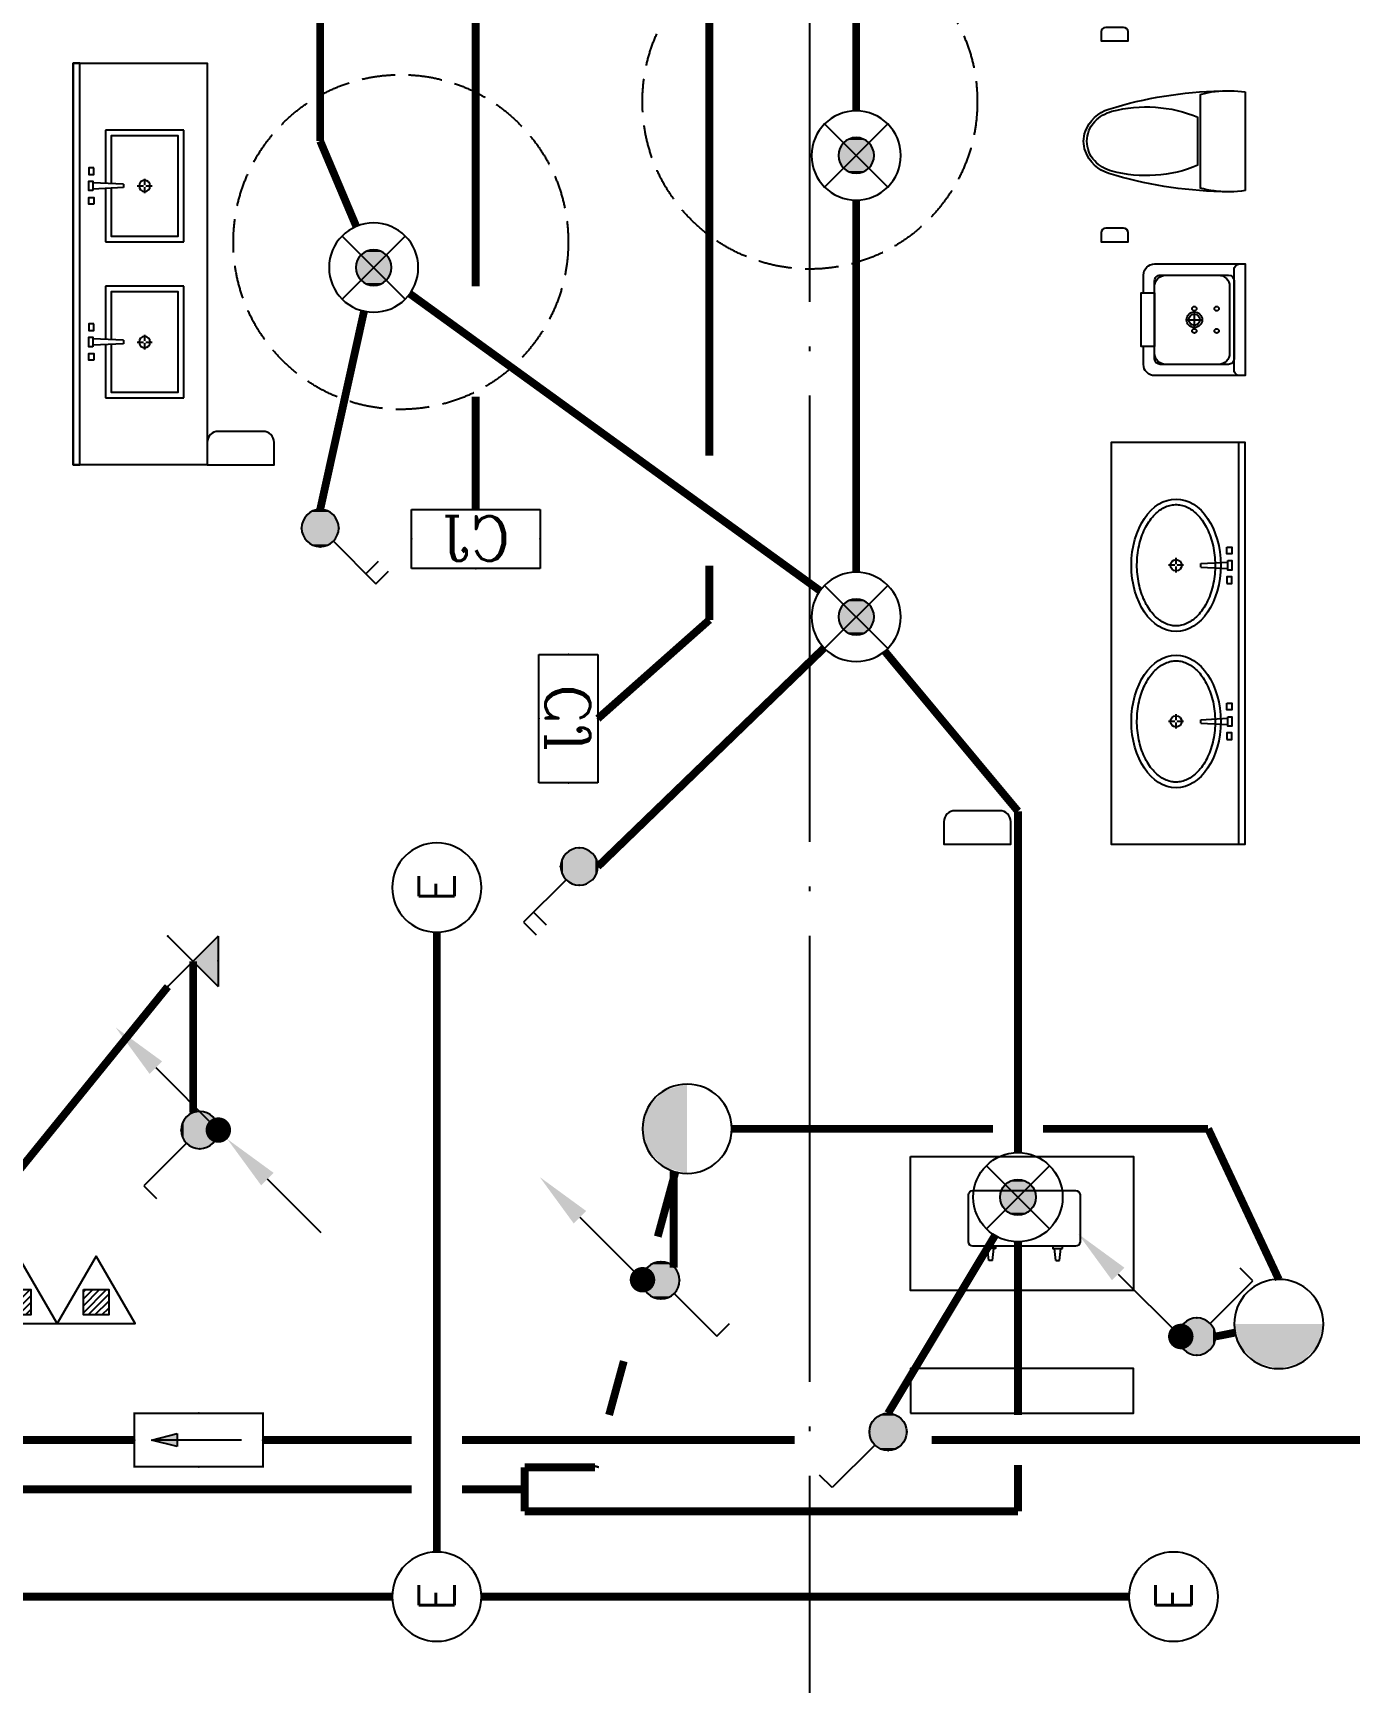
# Model space of a CAD drawing. Extents: x -2209072 to 495824, y -92434 to 572724.
# Drawn here: x 267532 to 273431, y 47391 to 54785 of the extents above; entities that cross this region are included whole.
import ezdxf
from ezdxf.enums import TextEntityAlignment as Align

# ---------------------------------------------------------------- set-up
doc = ezdxf.new("R2010")
doc.units = 0
doc.header["$LTSCALE"] = 1000
doc.header["$MEASUREMENT"] = 0
for name, pattern in [('DASH', [0.35, 0.25, -0.1]), ('X-104 6#7#平面$0$104-1112 结构$0$$AUDIT_BAD_LTYPE1', [0]), ('X-104 6#7#平面$0$DASH', [0.35, 0.25, -0.1]), ('X-104 6#7#平面$0$DOTE', [2.4200000000000004, 2, -0.2, 0.02, -0.2])]:
    doc.linetypes.add(name, pattern=pattern)
doc.layers.get('0').update_dxf_attribs({"linetype": 'CONTINUOUS'})
for name, color, linetype in [('EQUIP-照明', 3, 'CONTINUOUS'), ('LWIRE', 4, 'CONTINUOUS'), ('TEL_TEXT', 3, 'CONTINUOUS'), ('WIRE-应急', 2, 'DASH'), ('WIRE-照明', 1, 'CONTINUOUS'), ('X-104 6#7#平面$0$A-I_卫-洁具', 241, 'CONTINUOUS'), ('X-104 6#7#平面$0$A_AXIS-轴线', 36, 'X-104 6#7#平面$0$DOTE'), ('X-104 6#7#平面$0$DOOR_FIRE', 220, 'CONTINUOUS'), ('X-104 6#7#平面$0$EQUIP_消防-01', 7, 'CONTINUOUS')]:
    doc.layers.add(name, color=color, linetype=linetype)
doc.styles.add('_TEL_DIM', font='SIMPLEX', dxfattribs={"width": 0.8, "height": 3.5, "bigfont": 'HZTXT'})
doc.styles.add('COMPLEX', font='COMPLEX')
doc.styles.get("Standard").update_dxf_attribs({"font": 'gbenor.shx', "bigfont": 'gbcbig.shx'})

# ---------------------------------------------------------------- blocks, each defined once
blk = doc.blocks.new('X-104 6#7#平面$0$dsgdfg')
at = {"layer": 'X-104 6#7#平面$0$A_AXIS-轴线'}
blk.add_lwpolyline([(93000.00000000017, -4500.000000000786), (93000.00000000006, 60899.99999999913)], dxfattribs=at)
blk = doc.blocks.new('X-104 6#7#平面$0$meae')
for p, q in [((-215.039999999979, 0), (-243.7679999999818, 0)), ((-210, 5.039999999979045), (-210, 32.76000000000931)), ((-176.7359999999753, 0), (-204.9599999999627, 0)), ((-99.54815868195146, 8), (21.68149024352897, 14.3899337600451)), ((-99.54815868195146, -7.999999999941792), (-99.54815868195146, 8)), ((21.68149024352897, -14.3899337601033), (21.68149024352897, 14.3899337600451)), ((-210, -32.25599999999395), (-210, -5.039999999979045)), ((-99.54815868195146, -8.000000000058208), (21.68149024352897, -14.3899337601033))]:
    blk.add_line(p, q)
for points in [[(17.19145484233741, 81.35012003820157), (40, 81.35012003820157), (39.99999999994179, 51.35012003820157), (17.1914548422792, 51.35012003820157)], [(21.68149024352897, 21.35012003820157), (40, 21.35012003820157), (40, -21.35012003820157), (21.68149024352897, -21.35012003820157)], [(17.19145484233741, -81.35012003820157), (40, -81.35012003820157), (39.99999999994179, -51.35012003820157), (17.1914548422792, -51.35012003820157)]]:
    blk.add_lwpolyline(points, close=True)
at = {"const_width": 0.8399999999999999}
blk.add_lwpolyline([(-209.5800000000163, -0.1400000000139698, -0.9999999999999999), (-210.4199999999837, -0.1400000000139698, -0.9999999999999999)], format="xyb", close=True, dxfattribs=at)
blk.add_circle((-210, 0), 25.2)
blk.add_ellipse((-210, 0), major_axis=(0, -296.8388870928175), ratio=0.6737661697857759)
at = {"color": 8}
blk.add_open_spline([(-210, -271.838887092832), (-201.6286662275088, -271.838887092832), (-193.2556980797672, -270.8834744876949), (-176.5567826171755, -267.0318226981908), (-168.2292954665609, -264.1331208487391), (-151.7464247078751, -256.3412992825033), (-143.592075161112, -251.4461166422116), (-127.6688291439204, -239.6628589069005), (-119.9016611408442, -232.7743547918508), (-105.0053654383519, -217.100718463771), (-97.87740360945463, -208.3160983382841), (-84.50442564953119, -189.0367220979533), (-78.25994529254967, -178.5426552897552), (-66.86596525227651, -156.1005802754662), (-61.71665413689334, -144.1531549534993), (-52.68240508378949, -119.1104159536771), (-48.79751711455174, -106.0155586157343), (-42.41598126577446, -79.01830609660828), (-39.91934085072717, -65.11628590768669), (-36.39207964838715, -36.86706837144447), (-35.3614577781409, -22.5202054088586), (-34.79793056182098, 6.244822261855006), (-35.26502483320655, 20.66266644134885), (-37.68259151588427, 49.19399507466005), (-39.63306519814068, 63.30715293157846), (-44.95700291811954, 90.86129060061648), (-48.33046480413759, 104.3019146881416), (-56.39392556494568, 130.1611448710319), (-61.0838973345235, 142.5793309712317), (-71.62818411248736, 166.0733063118532), (-77.48238030000357, 177.1485642623738), (-90.15903716551838, 197.6798496269621), (-96.98112566315103, 207.1352148510632), (-111.3602107425686, 224.2113378457143), (-118.9163064261083, 231.8314545630128), (-134.510733252624, 245.1036245926516), (-142.547481424408, 250.7556368449004), (-158.868371842138, 260.0530890176306), (-167.1509793659789, 263.6999722997425), (-183.7976203592261, 269.0257272459567), (-192.162095878215, 270.7072330619558), (-208.8995512870024, 272.153067119536), (-217.2755150526064, 271.9185741905239), (-234.0031495776493, 269.526916392555), (-242.3573442720808, 267.3679324407713), (-258.9526960913208, 261.0731867576833), (-267.1936322519905, 256.9349128940958), (-283.3781850557425, 246.65468100406), (-291.3201072766096, 240.5117016318836), (-306.6623222918133, 226.2813428560039), (-314.0611830068519, 218.1942343084957), (-328.0653621423407, 200.2301868745126), (-334.6699371464783, 190.353927289194), (-346.859358667396, 169.044026111078), (-352.4439172392595, 157.6110181525), (-362.4072642970132, 133.476927122334), (-366.7859668953461, 120.7763437553076), (-374.1964356524404, 94.43610308453208), (-377.2281845823745, 80.79684587812517), (-381.8495765395346, 52.93462008907227), (-383.4392193020904, 38.71199739631265), (-385.1273327118251, 10.0537408667733), (-385.225804392132, -4.381569712015335), (-383.9285565786413, -33.08909023553133), (-382.5328362500295, -47.36097819061251), (-378.2902226594742, -75.36972922243876), (-375.4433290168527, -89.10625087702647), (-368.3874579074909, -115.6863969620317), (-364.1784936326439, -128.529630749661), (-354.5335200406262, -152.9902308470919), (-349.097582319926, -164.6071133053629), (-337.1786070214584, -186.3198765731067), (-330.6958189697471, -196.415140855941), (-316.9037533847149, -214.843760280055), (-309.5951420506462, -223.1764269854757), (-294.4000191528467, -237.9131964488188), (-286.5148495539906, -244.3169298697612), (-270.41386736813, -255.1213227973203), (-262.1997869724291, -259.5227866767091), (-245.6385630253353, -266.3373192788567), (-237.2919559226721, -268.7527736420161), (-222.6272707111784, -271.2949484957498), (-216.3134306632564, -271.838887092832), (-210, -271.838887092832)], degree=3, knots=[0, 0, 0, 0, 0.1541728099079682, 0.1541728099079682, 0.3083456198159364, 0.3083456198159364, 0.4625184297239047, 0.4625184297239047, 0.6166912396318729, 0.6166912396318729, 0.7708640495398411, 0.7708640495398411, 0.9250368594478093, 0.9250368594478093, 1.079209669355778, 1.079209669355778, 1.233382479263746, 1.233382479263746, 1.387555289171714, 1.387555289171714, 1.541728099079682, 1.541728099079682, 1.69590090898765, 1.69590090898765, 1.850073718895619, 1.850073718895619, 2.004246528803587, 2.004246528803587, 2.158419338711555, 2.158419338711555, 2.312592148619523, 2.312592148619523, 2.466764958527492, 2.466764958527492, 2.62093776843546, 2.62093776843546, 2.775110578343428, 2.775110578343428, 2.929283388251396, 2.929283388251396, 3.083456198159364, 3.083456198159364, 3.237629008067333, 3.237629008067333, 3.391801817975301, 3.391801817975301, 3.545974627883269, 3.545974627883269, 3.700147437791237, 3.700147437791237, 3.854320247699206, 3.854320247699206, 4.008493057607174, 4.008493057607174, 4.162665867515142, 4.162665867515142, 4.31683867742311, 4.31683867742311, 4.471011487331078, 4.471011487331078, 4.625184297239047, 4.625184297239047, 4.779357107147015, 4.779357107147015, 4.933529917054983, 4.933529917054983, 5.087702726962951, 5.087702726962951, 5.24187553687092, 5.24187553687092, 5.396048346778888, 5.396048346778888, 5.550221156686856, 5.550221156686856, 5.704393966594824, 5.704393966594824, 5.858566776502792, 5.858566776502792, 6.012739586410761, 6.012739586410761, 6.166912396318729, 6.166912396318729, 6.283185307179586, 6.283185307179586, 6.283185307179586, 6.283185307179586], dxfattribs=at)
blk = doc.blocks.new('X-104 6#7#平面$0$jhat')
for p, q in [((-395, -250.0000000000582), (-395, 249.9999999999418)), ((-395, 249.9999999999418), (-44.99999999994179, 249.9999999999418)), ((-44.99999999994179, 249.9999999999418), (-44.99999999994179, 11.73657725605881)), ((-219.9999999999418, 32.25599999987753), (-219.9999999999418, 5.03999999986263)), ((-124.8214514199644, 8.000000000058208), (11.68149024352897, 14.3899337601033)), ((-124.8214514199644, 7.999999999941792), (-124.8214514199644, -8.000000000058208)), ((11.68149024352897, 14.3899337601033), (11.68149024352897, -14.3899337601033)), ((-225.0399999999208, -1.164153218269348e-10), (-253.7679999999236, -1.164153218269348e-10)), ((-219.9999999999418, -5.040000000095461), (-219.9999999999418, -32.76000000012573)), ((-186.7359999999171, -1.164153218269348e-10), (-214.9599999999045, -1.164153218269348e-10)), ((-124.8214514199644, -8.000000000058208), (11.68149024352897, -14.3899337601033)), ((-44.99999999994179, -12.38077738613356), (-44.99999999994179, -250.0000000000582)), ((-44.99999999994179, -250.0000000000582), (-395, -250.0000000000582))]:
    blk.add_line(p, q)
at = {"color": 8}
blk.add_lwpolyline([(-69.99999999994179, -11.06304409715813), (-69.99999999994179, -225.0000000000582), (-370, -225.0000000000582), (-370, 224.9999999999418), (-69.99999999994179, 224.9999999999418), (-69.99999999994179, 10.56628493819153)], dxfattribs=at)
for points in [[(7.191454842337407, 81.35012003820157), (30, 81.35012003820157), (30, 51.35012003820157), (7.191454842337407, 51.35012003820157)], [(11.68149024352897, -21.35012003820157), (30, -21.35012003820157), (30, 21.35012003820157), (11.68149024352897, 21.35012003820157)], [(7.191454842337407, -81.35012003820157), (30, -81.35012003820157), (30, -51.35012003820157), (7.191454842337407, -51.35012003820157)]]:
    blk.add_lwpolyline(points, close=True)
at = {"ltscale": 1000, "const_width": 0.8399999999999999}
blk.add_lwpolyline([(-219.5799999999581, 0.1399999998975545, 0.9999999999999999), (-220.4199999999255, 0.1399999998975545, 0.9999999999999999)], format="xyb", close=True, dxfattribs=at)
blk.add_circle((-219.9999999999418, -1.164153218269348e-10), 25.2)
blk = doc.blocks.new('X-104 6#7#平面$0$hgfasg')
for p, q in [((-209.53125, 202.5), (209.53125, 202.5)), ((107.6506163835293, 211.7636099999945), (-107.650638883526, 211.7636099999945)), ((-220.78125, 0), (220.78125, 0))]:
    blk.add_line(p, q)
blk.add_lwpolyline([(-209.53125, 202.5), (-220.9312574999931, 151.5815775000083), (-226.3893074999942, 102.226364999995), (-226.3893074999942, 50.1765075000003), (-220.78125, 0)])
for centre, radius, start, end in [((12.18639293921296, 562.4982811024092), 163.5812782416205, 110.4523908064364, 162.7522599272803), ((23.26483596065373, 555.5449209055951), 162.7261878014058, 133.1457353983645, 165.2214349415254), ((-1.124999835155904e-05, 580.3665348804789), 128.7061108459815, 46.85426460163555, 133.1457353983645), ((0, 595.1750179040682), 128.7061108459815, 69.54760919356356, 110.4523908064364), ((-12.18639293921296, 562.4982811024092), 163.5812782416205, 17.24774007271973, 69.54760919356356), ((-23.26485846065043, 555.5449209055951), 162.7261878014058, 14.77856505847465, 46.85426460163555), ((1596.893304158017, 70.5022373952088), 1822.905267548176, 162.7522599272803, 178.7776319832778), ((448.2021256943117, 443.44170022248), 602.2018211347165, 165.2214349415254, 202.6262561226716), ((-448.2021481943084, 443.44170022248), 602.2018211347165, 337.3737438773284, 14.77856505847465), ((-1596.893304158017, 70.5022373952088), 1822.905267548176, 1.222368016722242, 17.24774007271973), ((-236.25, 76.1718824999989), 463.3354349999999, 7.739946000358616, 15.82198200030497), ((-236.25, 76.1718824999989), 463.3354349999999, 350.5376780003206, 7.739946000358616)]:
    blk.add_arc(centre, radius, start, end)
blk = doc.blocks.new('X-104 6#7#平面$0$hgfd')
at = {"color": 8}
for p, q in [((-38.49999971458601, 228.000000048185), (38.50000028541399, 227.9999999518077)), ((3.335953806526959e-07, 266.5000000000036), (2.372253220528364e-07, 189.5000000000036))]:
    blk.add_line(p, q, dxfattribs=at)
for points in [[(250, -3.504792402964085e-07), (-249.9999999999927, 3.504792402964085e-07), (-249.9999994917889, 406.0000003504792, -0.4142135623732199), (-199.9999994292011, 456.0000002878987), (-119.9999994292084, 456.0000001877597), (-119.9999994166865, 466.000000187767), (120.0000005833208, 465.9999998122548), (120.0000005708062, 455.9999998122548), (200.000000570777, 455.9999997121158, -0.414213562372991), (250.0000005081893, 405.9999996495353)], [(175.000000062566, 49.99999974339516), (-174.9999999374049, 50.00000025659756, -0.4142135623730927), (-199.9999999061183, 75.00000028789145), (-199.9999995230974, 381.0000002878987, -0.414213562373095), (-174.9999994917962, 406.0000002565976), (175.0000005082111, 405.9999997434024, -0.4142135623731322), (200.0000004769245, 380.9999997121085), (200.0000000938744, 74.99999971210127, -0.4142135623730573)], [(250, -3.504792402964085e-07), (-249.9999999999927, 3.504792402964085e-07), (-249.9999999686988, 25.00000035048652, -0.4142135623730971), (-224.9999999373977, 50.00000031918535), (225.0000000625878, 49.99999968082193, -0.4142135623730932), (250.0000000313012, 24.99999964952804)]]:
    blk.add_lwpolyline(points, format="xyb", close=True)
blk.add_lwpolyline([(120.0000005708062, 455.9999998122548), (200.000000570777, 455.9999997121158, -0.414213562373095), (250.0000005081893, 405.9999996495353), (250, -3.504792402964085e-07), (-249.9999999999927, 3.504792402964085e-07), (-249.9999994917889, 406.0000003504792, -0.4142135623730929), (-199.9999994292011, 456.0000002878987), (-119.9999994292084, 456.0000001877597)], format="xyb")
blk.add_lwpolyline([(120.0000005082184, 405.9999998122476), (-119.9999994917889, 406.0000001877524), (-119.9999994166865, 466.000000187767), (120.0000005833208, 465.9999998122548)], close=True)
blk.add_lwpolyline([(150.0000000876389, 69.99999977469633), (-149.9999999123756, 70.00000022531094, -0.4142135623730976), (-199.9999998497879, 120.0000002878915), (-199.9999995543913, 356.0000002878842, -0.414213562373095), (-149.9999994918035, 406.0000002253037), (150.0000005081965, 405.9999997746963, -0.414213562373095), (200.0000004456087, 355.9999997121085), (200.0000001502194, 119.9999997121231, -0.4142135623731096)], format="xyb", close=True, dxfattribs=at)
for centre, radius in [((-49.99999971457146, 228.0000000625914), 10), ((2.854139893315732e-07, 228.0000000000036), 35), ((50.00000028542127, 227.9999999374159), 10), ((-49.99999983975431, 128.0000000625841), 10), ((50.00000016025297, 127.9999999374159), 10)]:
    blk.add_circle(centre, radius)
blk.add_circle((2.854139893315732e-07, 228.0000000000036), 25, dxfattribs=at)
blk = doc.blocks.new('X-104 6#7#平面$0$dsgfgfhh')
at = {"layer": 'X-104 6#7#平面$0$A-I_卫-洁具', "ltscale": 0.1}
for p, q in [((-2448.20686675451, 685.0607550606146), (-2454.596800514555, 738.826921490232)), ((-2425.816932994465, 738.826921490232), (-2454.596800514555, 738.826921490232)), ((-2432.206866754626, 685.0607550606146), (-2448.20686675451, 685.0607550606146)), ((-2432.20686675451, 685.0607550606146), (-2425.816932994465, 738.826921490232)), ((-2148.206866754626, 685.0607550606146), (-2154.596800514671, 738.826921490232)), ((-2154.596800514671, 738.826921490232), (-2125.816932994465, 738.826921490232)), ((-2148.20686675451, 685.0607550606146), (-2132.20686675451, 685.0607550606146)), ((-2132.20686675451, 685.0607550606146), (-2125.816932994465, 738.826921490232))]:
    blk.add_line(p, q, dxfattribs=at)
for points in [[(-6550.000237298373, 4250.004358018989), (-6550.000311171811, 6050.004329865798), (-5950.000311171694, 6050.004329865682), (-5950.000237298431, 4250.004358018989)], [(-1300.000025789835, 2550.000171979947), (-1300.000025789894, 4350.000171979947), (-1900.000025789777, 4350.000171979947), (-1900.000025789777, 2550.000171979947)], [(-2800.000156680064, 1150.000196046043), (-1800.000172046653, 1150.000196046043), (-1800.000172046653, 549.9998735457411), (-2800.000156680064, 549.9998735457411)], [(-2461.55698679277, 738.826921490232), (-2461.55698679277, 747.9861763684676), (-2418.856746716367, 747.9861763684676), (-2418.856746716367, 738.826921490232)], [(-2118.856746716367, 738.826921490232), (-2118.856746716367, 747.9861763684676), (-2161.55698679277, 747.9861763684676), (-2161.55698679277, 738.826921490232)]]:
    blk.add_lwpolyline(points, close=True, dxfattribs=at)
blk.add_lwpolyline([(-2040.20686675451, 977.9861763684676), (-2040.20686675451, 767.9861763684676, -0.414213562373095), (-2060.20686675451, 747.9861763684676), (-2520.20686675451, 747.9861763684676, -0.4142135623731127), (-2540.20686675451, 767.9861763684676), (-2540.20686675451, 977.9861763684676, -0.4142135623730765), (-2520.20686675451, 997.9861763684676), (-2060.20686675451, 997.9861763684676, -0.414213562373095)], format="xyb", close=True, dxfattribs=at)
at = {"layer": 'X-104 6#7#平面$0$A-I_卫-洁具', "linetype": 'X-104 6#7#平面$0$DASH', "ltscale": 0.6}
for centre in [(-3250.154607676086, 5877.158475560915), (-5082.537825375795, 5248.356495446002)]:
    blk.add_circle(centre, 750, dxfattribs=at)
at = {"layer": 'X-104 6#7#平面$0$DOOR_FIRE'}
blk.add_lwpolyline([(-2800.000188842881, -0.0002225215794169344), (-1800.00018884259, -0.0002258776730741374), (-1800.00018884259, 199.9996849553427), (-2800.000188842881, 199.9996883114363)], close=True, dxfattribs=at)
at = {"layer": 'X-104 6#7#平面$0$A-I_卫-洁具', "ltscale": 0.1, "extrusion": (0, 0, -1), "zscale": -1, "rotation": 270}
blk.add_blockref('X-104 6#7#平面$0$hgfasg', (1300.000100816134, 5700.000036027915), dxfattribs=at)
at = {"layer": 'X-104 6#7#平面$0$A-I_卫-洁具', "ltscale": 0.1, "extrusion": (0, 0, -1), "zscale": -1}
for p in [(6450.000136203016, 5500.004343942273), (6450.000136203191, 4800.004343942281)]:
    blk.add_blockref('X-104 6#7#平面$0$jhat', p, dxfattribs=at)
at = {"layer": 'X-104 6#7#平面$0$A-I_卫-洁具', "ltscale": 0.1, "rotation": 90}
blk.add_blockref('X-104 6#7#平面$0$hgfd', (-1300.000140027259, 4900.000182804768), dxfattribs=at)
at = {"layer": 'X-104 6#7#平面$0$A-I_卫-洁具', "ltscale": 0.1}
for p in [(-1400.000025789777, 3800.000171979715), (-1400.000027219299, 3100.000171979715)]:
    blk.add_blockref('X-104 6#7#平面$0$meae', p, dxfattribs=at)
blk = doc.blocks.new('X-104 6#7#平面$0$fdsgfdggg')
at = {"layer": 'X-104 6#7#平面$0$A-I_卫-洁具'}
for points in [[(5309.999894364882, 5539.997910926817), (5389.999894364882, 5539.997910926817, 0.414213562373095), (5409.999894364882, 5559.997910926817), (5409.999894364882, 5599.997910926817), (5289.999894364882, 5599.997910926817), (5289.999894364882, 5559.997910926817, 0.414213562373095)], [(545.0000492961299, 4559.999865598511), (625.0000492961299, 4559.999865598511, -0.414213562373095), (645.0000492961299, 4539.999865598511), (645.0000492961299, 4499.999865598511), (525.0000492961299, 4499.999865598511), (525.0000492961299, 4539.999865598511, -0.414213562373095)], [(545.0000492962172, 3659.999865598409), (625.0000492962172, 3659.999865598409, -0.414213562373095), (645.0000492962172, 3639.999865598409), (645.0000492962172, 3599.999865598409), (525.0000492962172, 3599.999865598409), (525.0000492962172, 3639.999865598409, -0.414213562373095)], [(545.0000492961299, 2759.999865598409), (625.0000492961299, 2759.999865598409, -0.414213562373095), (645.0000492961299, 2739.999865598409), (645.0000492961299, 2699.999865598409), (525.0000492961299, 2699.999865598409), (525.0000492961299, 2739.999865598409, -0.414213562373095)], [(4400.000074134223, 1850.000376761425), (4600.000074134223, 1850.000376761425, -0.414213562373095), (4650.000074134223, 1800.000376761425), (4650.000074134223, 1700.000376761425), (4350.000074134223, 1700.000376761425), (4350.000074134223, 1800.000376761425, -0.414213562373095)], [(1099.999999999942, 150.0000085766478), (1299.999999999942, 150.0000085766478, -0.414213562373095), (1349.999999999942, 100.0000085766478), (1349.999999999942, 8.576647815061733e-06), (1049.999999999942, 8.576647815061733e-06), (1049.999999999942, 100.0000085766478, -0.414213562373095)]]:
    blk.add_lwpolyline(points, format="xyb", close=True, dxfattribs=at)
for points in [[(5250.000711694207, 3500.000447229198), (5249.999969860582, 1700.000124553588), (5219.999969860582, 1700.000124553588), (5219.999969860233, 3500.000514869193), (5250.000711694207, 3500.000515260253)], [(30.00089156112153, 1800.000322675609), (30.00014972749705, 0), (0.0001497274970461149, 0), (0.0001497271478001494, 1800.000390315603), (30.00089156112153, 1800.000390706668)]]:
    blk.add_lwpolyline(points, dxfattribs=at)
blk = doc.blocks.new('X-104 6#7#平面$0$$TWTSYS$00000546')
h = blk.add_hatch()
h.set_pattern_fill('ANSI31', color=256, scale=200, style=0)
h.set_pattern_definition([(45, (-38543.80223862439, -6670.830405693208), (-17.67766952966369, 17.67766952966369), [])])
h.paths.add_polyline_path([(-64.92232553117356, 173.7449990885525), (64.922325531159, 173.7449990885525), (64.922325531159, 43.90034802621994), (-64.92232553117356, 43.90034802621994)])
for points in [[(0, 343.6163707387423), (-198.3870041439732, 0), (198.3870041439732, 0)], [(-64.92232553117356, 173.7449990885525), (64.922325531159, 173.7449990885525), (64.922325531159, 43.90034802621994), (-64.92232553117356, 43.90034802621994)]]:
    blk.add_lwpolyline(points, close=True)
blk = doc.blocks.new('X-104 6#7#平面$0$灭火器2')
at = {"layer": 'X-104 6#7#平面$0$EQUIP_消防-01', "xscale": 0.88, "yscale": 0.88, "zscale": 0.88, "rotation": 90}
for p in [(-4049632.307172487, -27063.59765158896), (-4049632.307172487, -27412.75877888245)]:
    blk.add_blockref('X-104 6#7#平面$0$$TWTSYS$00000546', p, dxfattribs=at)
blk = doc.blocks.new('X-104 6#7#平面$0$A$C61334207')
at = {"layer": 'X-104 6#7#平面$0$EQUIP_消防-01', "rotation": 270}
blk.add_blockref('X-104 6#7#平面$0$灭火器2', (294877.9300715579, -4000630.450769806), dxfattribs=at)
blk = doc.blocks.new('X-104 6#7#平面')
at = {"linetype": 'X-104 6#7#平面$0$104-1112 结构$0$$AUDIT_BAD_LTYPE1'}
blk.add_blockref('X-104 6#7#平面$0$A$C61334207', (0.116014253123808, 0.1160142530073927), dxfattribs=at)
for name, p in [('X-104 6#7#平面$0$dsgdfg', (178011.914329992, 0.1160142396247388)), ('X-104 6#7#平面$0$dsgfgfhh', (274261.9143709079, 48600.11712818479))]:
    blk.add_blockref(name, p)
at = {"xscale": -1}
blk.add_blockref('X-104 6#7#平面$0$fdsgfdggg', (272961.914352774, 51150.11730016473), dxfattribs=at)
blk = doc.blocks.new('$equip$00001838')
blk.add_circle((0, 0), 0.5)
at = {"color": 7, "style": '_TEL_DIM'}
blk.add_attdef('$TEXT$', text='', height=0.4, dxfattribs=at).set_placement((0, 0), align=Align.MIDDLE_CENTER)
at = {"color": 7, "style": '_TEL_DIM', "flags": 1}
blk.add_attdef('A', text='', height=2e-05, dxfattribs=at).set_placement((0, 0), align=Align.MIDDLE_CENTER)
blk = doc.blocks.new('$equip$00001154')
for p, q in [((0, 0.2828427124768496), (0, -0.2828427124768496)), ((0, 0.2828427124768496), (0.5656854249500611, -0.2828427124768496)), ((0.5656854249500611, 0.2828427124768496), (0, -0.2828427124768496))]:
    blk.add_line(p, q)
for p in [(0.5656854249500611, 0.2828427124768496), (0, 0.004449836778803729), (0.2828427124732116, 0), (0.5656854249500611, -0.2828427124768496)]:
    blk.add_point(p)
blk.add_solid([(0, -0.2828427124768496), (0.2828427124732116, 0), (0, 0.2828427124768496)])
at = {"layer": 'TEL_TEXT', "style": '_TEL_DIM', "flags": 1}
blk.add_attdef('A', text='', height=2e-05, dxfattribs=at).set_placement((0, 0), align=Align.MIDDLE_CENTER)
blk = doc.blocks.new('$equip$00001962')
for p, q in [((0.1473139127519971, 0.3556472460822988), (0.625000000003638, 0.8333333333339397)), ((0.625000000003638, 0.8333333333339397), (0.7664213562420628, 0.6919119770955149))]:
    blk.add_line(p, q)
blk.add_circle((3.637978807091713e-12, 0.2083333333339397), 0.2083333333334168)
for p in [(1.091393642127514e-11, 0.4166666666660603), (-0.2083333333284827, 0.2083333333375776), (0.2083333333393966, 0.2083333333375776), (1.091393642127514e-11, 0)]:
    blk.add_point(p)
for points in [[(-0.1041666666642413, 0.3887552924552438), (0.1041666666715173, 0.3887552924552438), (-0.1804219591176661, 0.312500000001819), (0.1804219591249421, 0.312500000001819)], [(3.637978807091713e-12, 0.4166666666660603), (3.637978807091713e-12, 0.4166666666660603), (-0.1041666666642413, 0.3887552924552438), (0.1041666666715173, 0.3887552924552438)], [(-0.1804219591176661, 0.312500000001819), (0.1804219591249421, 0.312500000001819), (-0.2083333333284827, 0.2083333333339397), (0.2083333333357587, 0.2083333333339397)], [(-0.1804219591176661, 0.1041666666660603), (0.1804219591249421, 0.1041666666660603), (-0.2083333333284827, 0.2083333333339397), (0.2083333333357587, 0.2083333333339397)], [(-0.1041666666642413, 0.02791137421263556), (0.1041666666715173, 0.02791137421263556), (-0.1804219591176661, 0.1041666666660603), (0.1804219591249421, 0.1041666666660603)], [(3.637978807091713e-12, 1.818989403545856e-12), (3.637978807091713e-12, 1.818989403545856e-12), (-0.1041666666642413, 0.02791137421263556), (0.1041666666715173, 0.02791137421263556)]]:
    blk.add_solid(points)
at = {"layer": 'TEL_TEXT', "style": '_TEL_DIM', "flags": 1}
blk.add_attdef('A', text='', height=2e-05, dxfattribs=at).set_placement((0, 0), align=Align.MIDDLE_CENTER)
blk = doc.blocks.new('$equip$00001151')
blk.add_circle((0, 0.5), 0.5)
for points in [[(0.4330127085668209, 0.2500000115614966), (-0.4330126952190767, 0.2499999884385034), (0.5, 0.5000000133477442), (-0.5, 0.4999999866522558)], [(0.2500000115578587, 0.0669873047809233), (-0.2499999884421413, 0.06698729143317905), (0.4330127085668209, 0.2500000115614966), (-0.4330126952190767, 0.2499999884385034)], [(1.334774424321949e-08, 0), (1.334774424321949e-08, 0), (0.2500000115578587, 0.0669873047809233), (-0.2499999884421413, 0.06698729143317905)]]:
    blk.add_solid(points)
at = {"flags": 9}
blk.add_attdef('A', (0, 0), '', height=2e-05, dxfattribs=at)
blk = doc.blocks.new('$TelecSys$00000079')
for p, q in [((0.7000000000007276, 0.7000000000007276), (0, 0)), ((0.1041666666678793, 0.1041666666660603), (0.1041666666678793, 0.1041666666660603)), ((-0.1041666666678793, -0.1041666666660603), (-0.1041666666678793, -0.1041666666660603))]:
    blk.add_line(p, q)
at = {"const_width": 0.1425}
blk.add_lwpolyline([(-0.07125000000087311, 0, 1), (0.07125000000087311, 0, 1)], format="xyb", close=True, dxfattribs=at)
blk.add_solid([(0.6300000000010186, 0.7700000000004366), (0.7700000000004366, 0.6299999999991996), (1.150000000001455, 1.149999999999636)])
at = {"width": 0.8, "flags": 9}
blk.add_attdef('A', (0, 0), '', height=2e-05, dxfattribs=at)
blk = doc.blocks.new('$TelecSys$00000081')
for p, q in [((0.1041666666678793, 0.1041666666660603), (0.1041666666678793, 0.1041666666660603)), ((-0.1041666666678793, -0.1041666666660603), (-0.1041666666678793, -0.1041666666660603)), ((-1.150000000001455, -1.149999999999636), (-0.5499999999992724, -0.5499999999992724))]:
    blk.add_line(p, q)
at = {"const_width": 0.1425}
blk.add_lwpolyline([(0.07125000000087311, 0, 1), (-0.07125000000087311, 0, 1)], format="xyb", close=True, dxfattribs=at)
blk.add_solid([(-0.6199999999989814, -0.4799999999995634), (-0.4799999999995634, -0.6200000000008004), (-0.09999999999854481, -0.1000000000003638)])
at = {"width": 0.8, "flags": 9}
blk.add_attdef('A', (0, 0), '', height=2e-05, rotation=180, dxfattribs=at)
blk = doc.blocks.new('$equip$00002540')
blk.add_hatch(color=256).paths.add_polyline_path([(0.2400000000016007, 0.3720000000030268), (0.2400000000016007, 0.2280000000064319), (0.5280000000020664, 0.3000000000029104)])
for p, q in [((-0.7199999999975262, 0.6000000000058208), (-0.7199999999975262, 0)), ((0.7199999999975262, 0.6000000000058208), (-0.7199999999975262, 0.6000000000058208)), ((0.7199999999975262, 0), (0.7199999999975262, 0.6000000000058208)), ((0.2400000000016007, 0.3720000000030268), (0.2400000000016007, 0.2280000000064319)), ((0.5280000000020664, 0.3000000000029104), (0.2400000000016007, 0.3720000000030268)), ((0.2400000000016007, 0.2280000000064319), (0.5280000000020664, 0.3000000000029104)), ((-0.7199999999975262, 0), (0.7199999999975262, 0))]:
    blk.add_line(p, q)
at = {"color": 7}
blk.add_line((-0.4800000000032014, 0.3000000000029104), (0.4800000000032014, 0.3000000000029104), dxfattribs=at)
at = {"const_width": 0.02}
blk.add_lwpolyline([(-0.7199999999975262, 0.6000000000058208), (-0.7199999999975262, 0), (0.7199999999975262, 0), (0.7199999999975262, 0.6000000000058208), (-0.7199999999975262, 0.6000000000058208), (-0.7199999999975262, 0)], dxfattribs=at)
for p in [(0, 0.6000000000058208), (-0.7199999999975262, 0.3000000000029104), (0.7199999999975262, 0.3000000000029104), (0, 0)]:
    blk.add_point(p)
at = {"color": 7, "style": '_TEL_DIM', "flags": 1}
blk.add_attdef('A', text='', height=2e-05, dxfattribs=at).set_placement((0, 0), align=Align.MIDDLE_CENTER)
blk = doc.blocks.new('$equip$00001149')
for p, q in [((-0.353553390592424, 0.353553390592424), (0.353553390592424, -0.353553390592424)), ((0.353553390592424, 0.353553390592424), (-0.353553390592424, -0.353553390592424))]:
    blk.add_line(p, q)
for radius in [0.5, 0.2]:
    blk.add_circle((0, 0), radius)
for points in [[(0, 0.2000000000007276), (0, 0.2000000000007276), (-0.09999999999854481, 0.1732050807586347), (0.09999999999854481, 0.1732050807586347)], [(-0.1732050807586347, 0.09999999999854481), (0.1732050807586347, 0.09999999999854481), (-0.2000000000007276, 0), (0.2000000000007276, 0)], [(-0.1732050807586347, -0.09999999999854481), (0.1732050807586347, -0.09999999999854481), (-0.2000000000007276, 0), (0.2000000000007276, 0)], [(-0.09999999999854481, 0.1732050807586347), (0.09999999999854481, 0.1732050807586347), (-0.1732050807586347, 0.09999999999854481), (0.1732050807586347, 0.09999999999854481)], [(-0.09999999999854481, -0.1732050807586347), (0.09999999999854481, -0.1732050807586347), (-0.1732050807586347, -0.09999999999854481), (0.1732050807586347, -0.09999999999854481)], [(0, -0.2000000000007276), (0, -0.2000000000007276), (-0.09999999999854481, -0.1732050807586347), (0.09999999999854481, -0.1732050807586347)]]:
    blk.add_solid(points)
at = {"flags": 9}
blk.add_attdef('A', (0, 0), '', height=2e-05, dxfattribs=at)
blk = doc.blocks.new('$equip$00001963')
for p, q in [((0.1473139127447212, 0.3556472460822988), (0.624999999996362, 0.8333333333339397)), ((0.624999999996362, 0.8333333333339397), (0.7664213562347868, 0.6919119770955149)), ((0.5118629150056222, 0.7201962483431998), (0.653284271244047, 0.578774892108413))]:
    blk.add_line(p, q)
blk.add_circle((-3.637978807091713e-12, 0.2083333333339397), 0.2083333333334168)
for p in [(0, 0.4166666666660603), (-0.2083333333393966, 0.2083333333375776), (0.2083333333284827, 0.2083333333375776), (0, 0)]:
    blk.add_point(p)
for points in [[(-0.1041666666715173, 0.3887552924552438), (0.1041666666642413, 0.3887552924552438), (-0.1804219591249421, 0.312500000001819), (0.1804219591176661, 0.312500000001819)], [(-3.637978807091713e-12, 0.4166666666660603), (-3.637978807091713e-12, 0.4166666666660603), (-0.1041666666715173, 0.3887552924552438), (0.1041666666642413, 0.3887552924552438)], [(-0.1804219591249421, 0.312500000001819), (0.1804219591176661, 0.312500000001819), (-0.2083333333357587, 0.2083333333339397), (0.2083333333284827, 0.2083333333339397)], [(-0.1804219591249421, 0.1041666666660603), (0.1804219591176661, 0.1041666666660603), (-0.2083333333357587, 0.2083333333339397), (0.2083333333284827, 0.2083333333339397)], [(-0.1041666666715173, 0.02791137421263556), (0.1041666666642413, 0.02791137421263556), (-0.1804219591249421, 0.1041666666660603), (0.1804219591176661, 0.1041666666660603)], [(-3.637978807091713e-12, 1.818989403545856e-12), (-3.637978807091713e-12, 1.818989403545856e-12), (-0.1041666666715173, 0.02791137421263556), (0.1041666666642413, 0.02791137421263556)]]:
    blk.add_solid(points)
at = {"layer": 'TEL_TEXT', "style": '_TEL_DIM', "flags": 1}
blk.add_attdef('A', text='', height=2e-05, dxfattribs=at).set_placement((0, 0), align=Align.MIDDLE_CENTER)
blk = doc.blocks.new('$equip_U$00000198(HT0843)')
for p, q in [((0.7200000000011642, 0.6599999999998545), (-0.7199999999938882, 0.6599999999998545)), ((-0.7199999999938882, 0.6599999999998545), (-0.7199999999938882, 0)), ((0.7200000000011642, 0), (0.7200000000011642, 0.6599999999998545)), ((-0.7199999999938882, 0), (0.7200000000011642, 0))]:
    blk.add_line(p, q)
for p in [(0, 0.6599999999998545), (-0.7199999999938882, 0.3299999999999272), (0.7200000000011642, 0.3299999999999272), (0, 0)]:
    blk.add_point(p)
at = {"style": 'COMPLEX'}
blk.add_text('CJ', height=0.5, dxfattribs=at).set_placement((-0.3897338216847857, 0.08468310433636361))
at = {"color": 7, "style": '_TEL_DIM', "flags": 1}
blk.add_attdef('A', text='', height=2.5e-05, dxfattribs=at).set_placement((0, 0), align=Align.MIDDLE_CENTER)

msp = doc.modelspace()

# ---------------------------------------------------------------- linework, layer by layer
at = {"layer": 'WIRE-应急', "linetype": 'DASH', "const_width": 35}
for points in [[(269340.532922728, 47978.1485317099), (269340.532922728, 50755.59635478471)], [(267986.0173868211, 48479.96628160068), (260692.0174621575, 48479.96628160068)], [(268562.0173868191, 48479.96628160068), (269228.0329227279, 48479.96628160061)], [(269453.0329227279, 48479.96628160061), (270942.9487523109, 48479.96628160061)], [(271557.8506321401, 48479.96628160061), (274393.8595357896, 48479.96628160066)], [(269140.532922728, 47778.1485317099), (264540.532922728, 47778.1485317099)], [(272440.532922728, 47778.1485317099), (269540.532922728, 47778.1485317099)]]:
    msp.add_lwpolyline(points, dxfattribs=at)
at = {"layer": 'WIRE-应急', "linetype": 'DASH', "const_width": 35, "elevation": 100}
for points in [[(268248.8802706749, 50624.96652305018), (268248.8802706749, 49946.80240983529)], [(268135.7431856846, 50511.8294380598), (266912.0175887484, 48999.96605727202)]]:
    msp.add_lwpolyline(points, dxfattribs=at)
at = {"layer": 'WIRE-照明', "linetype": 'Continuous', "const_width": 35}
for points in [[(269514.9988357741, 53649.82515802613), (269514.9988357731, 56749.96607441695)], [(268818.2309221193, 56120.39555031065), (268818.2309221193, 54301.20775797067)], [(271219.2671172681, 56120.39555031065), (271219.2671172681, 54436.44486700142)], [(270561.4895058895, 55849.16123550936), (270561.4895058895, 52891.883596252)], [(268818.2309221193, 54301.20775797067), (268979.9886706179, 53918.24645223535)], [(271219.2671172681, 54036.44486700142), (271219.2671172681, 52368.52846279371)], [(269219.7870689331, 53616.69142673515), (271057.2888384009, 52285.84443432029)], [(268818.2305960335, 52649.96653473845), (269014.6492939986, 53538.71976962331)], [(269514.9988357745, 52649.96649661917), (269514.9988357743, 53155.93177578062)], [(270561.4895058895, 52397.9902140066), (270561.4895058895, 52155.13591702597)], [(270561.4895058895, 52155.13591702597), (270062.0173559847, 51712.74253295332)], [(270062.0173395476, 51049.96637067117), (271075.4624444112, 52029.53128273408)], [(271943.7628163021, 51297.61389259792), (271347.1719999358, 52014.77430515965)], [(271943.7628163021, 49768.05008290226), (271943.7628163021, 51297.61389259792)], [(270662.0173228019, 49874.96637035489), (271831.2628163024, 49874.96637035481)], [(272056.2628163024, 49874.96637035481), (272795.7738466855, 49874.96637035489)], [(272795.7738466855, 49874.96637035489), (273112.0172483547, 49199.96617476421)], [(270330.3156970412, 49391.71576284242), (270409.4287761872, 49682.00408190204)], [(270401.6379436832, 49252.80015066724), (270401.6379436832, 49684.29825404478)], [(271362.0172948039, 48599.96581573489), (271840.7471595771, 49396.62145498519)], [(271943.7628163021, 49368.05008290226), (271943.7628163019, 48592.46628160077)], [(272915.8117172041, 48961.19260714563), (272828.6839761603, 48943.97467583145)], [(270112.4940235005, 48592.46628160053), (270178.1515670848, 48833.38242551027)], [(269734.2664768431, 48357.97240353662), (269734.2664768431, 48160.71022480221)], [(269734.2664768431, 48357.97240353662), (270048.5867578048, 48357.97240353662)], [(270048.5867578048, 48357.97240353662), (270051.1741506737, 48367.46628160053)], [(271943.7628163019, 48367.46628160077), (271943.7628163022, 48160.71022480221)], [(264453.0329227284, 48259.34131416941), (269228.0329227279, 48259.34131416942)], [(269453.0329227279, 48259.34131416942), (269734.2664768431, 48259.34131416942)], [(269734.2664768431, 48160.71022480221), (271943.7628163022, 48160.71022480221)]]:
    msp.add_lwpolyline(points, dxfattribs=at)

# ---------------------------------------------------------------- block references
msp.add_blockref('X-104 6#7#平面', (0, 0))
at = {"layer": 'EQUIP-照明', "yscale": 400, "zscale": 400}
for name, p, xscale in [('$equip$00001149', (271219.2671172681, 54236.44486700142), -400), ('$equip$00001149', (269057.8087900659, 53734.00739826173), -400), ('$equip_U$00000198(HT0843)', (269514.9988357745, 52385.96649661923), -400), ('$equip$00001149', (271219.2671172681, 52168.52846279371), -400), ('$equip$00001154', (268362.0173556646, 50624.96652305054, 100), -400), ('$equip$00001149', (271943.7628163021, 49568.05008290226), 400), ('$equip$00001151', (273112.0172483547, 48799.96617476421), -400), ('$equip$00002540', (268274.0173868202, 48359.96628159952), -400)]:
    msp.add_blockref(name, p, dxfattribs=dict(at, xscale=xscale))
for name, p, xscale, rotation in [('$equip$00001963', (268818.2305960335, 52649.96653473845), -400, 180), ('$equip_U$00000198(HT0843)', (270062.0173559847, 51712.74253295332), -400, 90), ('$equip$00001963', (270062.0173395476, 51049.96637067117), -400, 90), ('$equip$00001151', (270262.0173228019, 49874.96637035489), -400, 270), ('$equip$00001962', (268362.0173448582, 49868.98093801943), -400, 90), ('$equip$00001962', (270344.7202185239, 49279.21575884298), -400, 180), ('$equip$00001962', (272662.0173094939, 48943.97467582708), -400, 270), ('$equip$00001962', (271362.0172948083, 48599.96581573489), 400, 180)]:
    msp.add_blockref(name, p, dxfattribs=dict(at, xscale=xscale, rotation=rotation))
at = {"layer": 'EQUIP-照明'}
ref = msp.add_blockref('$equip$00001838', (269340.532922728, 50955.59635478471), dxfattribs=dict(at, xscale=-400, yscale=400, zscale=400, rotation=270))
ref.add_attrib('$TEXT$', 'E', dxfattribs={"layer": '0', "color": 7, "height": 160, "rotation": 90, "style": '_TEL_DIM'}).set_placement((269340.532922728, 50955.59635478471), align=Align.MIDDLE_CENTER)
ref = msp.add_blockref('$equip$00001838', (269340.532922728, 47778.1485317099), dxfattribs=dict(at, xscale=-400, yscale=400, zscale=400, rotation=270))
ref.add_attrib('$TEXT$', 'E', dxfattribs={"layer": '0', "color": 7, "height": 160, "rotation": 90, "style": '_TEL_DIM'}).set_placement((269340.532922728, 47778.1485317099), align=Align.MIDDLE_CENTER)
ref = msp.add_blockref('$equip$00001838', (272640.532922728, 47778.1485317099), dxfattribs=dict(at, xscale=-400, yscale=400, zscale=400, rotation=270))
ref.add_attrib('$TEXT$', 'E', dxfattribs={"layer": '0', "color": 7, "height": 160, "rotation": 90, "style": '_TEL_DIM'}).set_placement((272640.532922728, 47778.1485317099), align=Align.MIDDLE_CENTER)
at = {"layer": 'LWIRE', "xscale": -400, "yscale": 400, "zscale": 400}
for name, p in [('$TelecSys$00000079', (268362.0173448582, 49868.98093802069)), ('$TelecSys$00000081', (268362.0173448582, 49868.98093802069)), ('$TelecSys$00000079', (270262.0173131284, 49198.23521459669)), ('$TelecSys$00000079', (272673.1818591789, 48943.97467582854))]:
    msp.add_blockref(name, p, dxfattribs=at)

doc.saveas('drawing.dxf')
